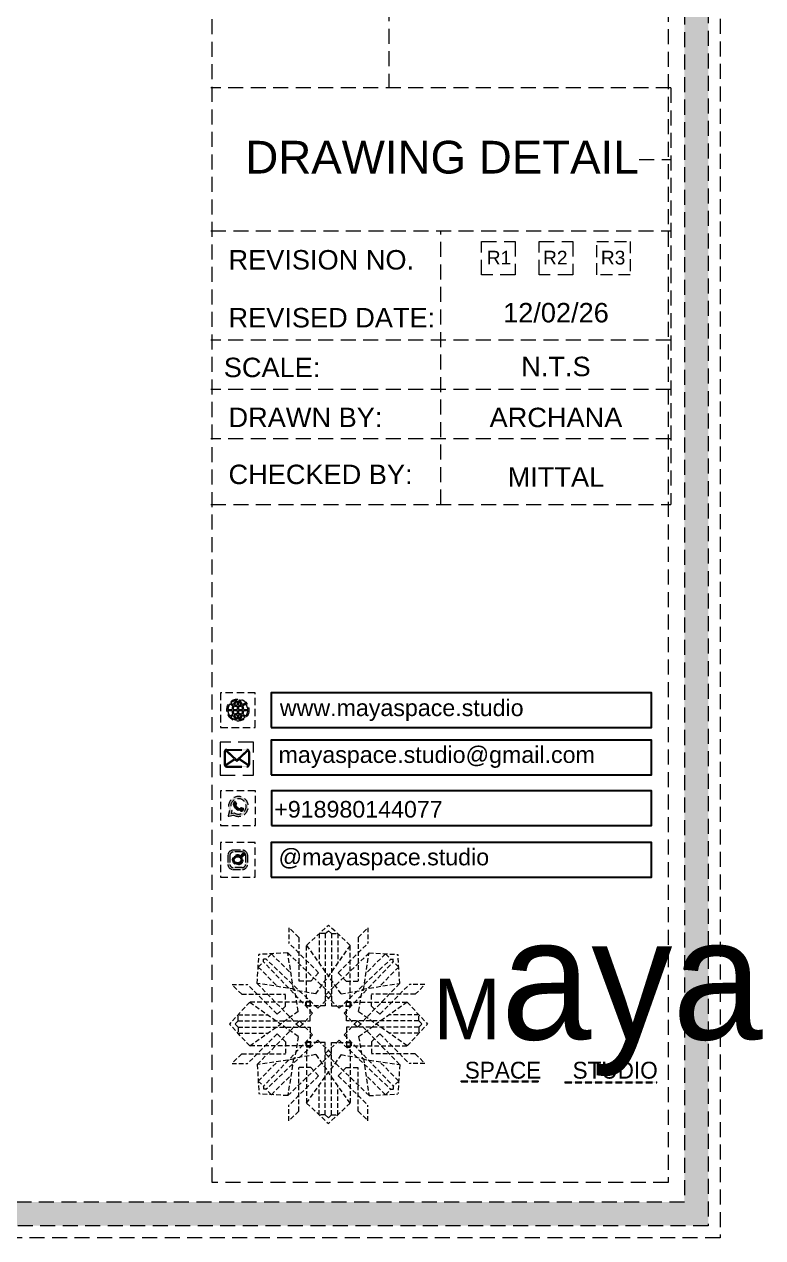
# Model space of a CAD drawing. Header units: millimetres. Extents: x 35877 to 3066687, y -650199 to -40525.
# Drawn here: x 147508.5 to 147557.7, y -179073.2 to -178992.4 of the extents above; entities that cross this region are included whole.
import ezdxf
from ezdxf.enums import TextEntityAlignment as Align

# ---------------------------------------------------------------- set-up
doc = ezdxf.new("R2010")
doc.units = ezdxf.units.MM
doc.header["$MEASUREMENT"] = 0
doc.linetypes.add('DASHEDX2', pattern=[1.5, 1, -0.5])
doc.layers.add('Dimension', color=10, linetype='DASHEDX2', lineweight=20)
doc.layers.add('NAME PLATE', color=7, linetype='Continuous', lineweight=25)
doc.styles.add('Arial', font='arial.ttf')
doc.styles.get("Standard").update_dxf_attribs({"font": 'arial.ttf', "height": 6})

# ---------------------------------------------------------------- blocks, each defined once
blk = doc.blocks.new('FSFSF')
at = {"color": 42, "lineweight": 5, "true_color": 0xe0ac11}
for p, q in [((28600.03, 143.51), (28600.03, 140.16)), ((28602.15, 141.41), (28600.03, 143.51)), ((28603.86, 139.69), (28608.58, 144.08)), ((28607.9, 142.22), (28606.58, 142.22)), ((28606.58, 142.22), (28606.58, 135.84)), ((28607.9, 142.22), (28608.58, 142.85)), ((28607.9, 142.22), (28607.9, 126.58)), ((28613.31, 139.69), (28608.58, 144.08)), ((28609.27, 142.22), (28608.59, 142.85)), ((28609.27, 142.22), (28609.27, 126.58)), ((28609.27, 142.22), (28610.59, 142.22)), ((28610.59, 142.22), (28610.59, 135.84)), ((28615.02, 141.41), (28617.14, 143.51)), ((28617.14, 143.51), (28617.14, 140.16)), ((28606.47, 133.76), (28600.03, 140.16)), ((28602.15, 141.41), (28602.15, 131.95)), ((28603.86, 126.58), (28603.86, 139.69)), ((28603.86, 139.69), (28608.58, 133.02)), ((28613.31, 139.69), (28608.59, 133.02)), ((28610.7, 133.76), (28617.14, 140.16)), ((28613.31, 126.58), (28613.31, 139.69)), ((28615.02, 141.41), (28615.02, 131.95)), ((28593.19, 131.45), (28593.54, 137.71)), ((28599.8, 138.06), (28593.54, 137.71)), ((28595.12, 136.69), (28594.53, 136.69)), ((28594.56, 136.12), (28594.56, 136.71)), ((28596.24, 137.86), (28595.12, 136.69)), ((28606.27, 126.08), (28595.12, 136.69)), ((28596.24, 137.86), (28600.47, 133.65)), ((28601.03, 130), (28599.8, 138.06)), ((28599.8, 138.05), (28608.58, 129.56)), ((28617.37, 138.05), (28608.59, 129.56)), ((28610.9, 126.08), (28622.05, 136.69)), ((28616.14, 130), (28617.37, 138.06)), ((28620.93, 137.86), (28616.7, 133.65)), ((28617.37, 138.06), (28623.63, 137.71)), ((28620.93, 137.86), (28622.05, 136.69)), ((28622.05, 136.69), (28622.64, 136.69)), ((28622.62, 136.12), (28622.62, 136.71)), ((28624, 131.45), (28623.65, 137.71)), ((28593.39, 135), (28594.56, 136.12)), ((28593.39, 135), (28597.6, 130.78)), ((28605.17, 124.98), (28594.56, 136.12)), ((28612.02, 124.98), (28622.62, 136.12)), ((28623.8, 135), (28619.59, 130.78)), ((28623.8, 135), (28622.62, 136.12)), ((28593.19, 131.45), (28601.69, 122.67)), ((28601.25, 130.22), (28593.19, 131.45)), ((28604.75, 131.95), (28602.15, 131.95)), ((28606.47, 133.76), (28604.75, 131.95)), ((28605.86, 129.18), (28608.58, 133.02)), ((28611.31, 129.18), (28608.59, 133.02)), ((28610.7, 133.76), (28612.42, 131.95)), ((28612.42, 131.95), (28615.02, 131.95)), ((28623.99, 131.45), (28615.5, 122.67)), ((28615.94, 130.22), (28624, 131.45)), ((28587.73, 131.22), (28591.08, 131.22)), ((28589.84, 129.1), (28587.73, 131.22)), ((28589.84, 129.1), (28599.29, 129.1)), ((28597.49, 124.78), (28591.08, 131.22)), ((28599.29, 126.5), (28599.29, 129.1)), ((28605.86, 129.18), (28601.03, 130)), ((28602.07, 125.39), (28601.25, 130.22)), ((28607.9, 128.92), (28608.58, 129.56)), ((28607.9, 128.92), (28608.58, 128.27)), ((28609.27, 128.92), (28608.59, 129.56)), ((28609.27, 128.92), (28608.59, 128.27)), ((28611.31, 129.18), (28616.14, 130)), ((28615.12, 125.39), (28615.94, 130.22)), ((28627.34, 129.1), (28617.89, 129.1)), ((28617.89, 126.5), (28617.89, 129.1)), ((28619.7, 124.78), (28626.1, 131.22)), ((28629.45, 131.22), (28626.1, 131.22)), ((28627.34, 129.1), (28629.45, 131.22)), ((28591.56, 127.39), (28587.17, 122.66)), ((28604.66, 127.39), (28591.56, 127.39)), ((28591.56, 127.39), (28598.23, 122.67)), ((28597.49, 124.78), (28599.29, 126.5)), ((28603.68, 126.54), (28603.68, 127.39)), ((28604.66, 126.54), (28603.68, 126.54)), ((28604.71, 127.57), (28603.86, 127.57)), ((28607.9, 126.58), (28603.86, 126.58)), ((28604.66, 123.35), (28604.66, 127.39)), ((28604.7, 126.58), (28604.71, 127.57)), ((28606.27, 126.08), (28608.58, 128.27)), ((28610.9, 126.08), (28608.59, 128.27)), ((28609.27, 126.58), (28613.31, 126.58)), ((28612.46, 126.58), (28612.46, 127.57)), ((28612.46, 127.57), (28613.31, 127.57)), ((28612.52, 123.35), (28612.52, 127.39)), ((28612.52, 127.39), (28625.63, 127.39)), ((28612.52, 126.54), (28613.51, 126.54)), ((28613.51, 126.54), (28613.51, 127.39)), ((28619.7, 124.78), (28617.89, 126.5)), ((28625.63, 127.39), (28618.96, 122.67)), ((28625.63, 127.39), (28630.02, 122.66)), ((28589.03, 123.35), (28589.03, 124.67)), ((28589.03, 124.67), (28595.4, 124.67)), ((28602.07, 125.39), (28598.23, 122.67)), ((28605.17, 124.98), (28602.97, 122.67)), ((28612.02, 124.98), (28614.21, 122.67)), ((28615.12, 125.39), (28618.96, 122.67)), ((28628.16, 124.67), (28621.78, 124.67)), ((28628.16, 123.35), (28628.16, 124.67)), ((28591.56, 117.94), (28587.17, 122.66)), ((28589.03, 123.35), (28588.4, 122.67)), ((28589.03, 121.98), (28588.4, 122.65)), ((28589.03, 123.35), (28604.66, 123.35)), ((28589.03, 121.98), (28604.66, 121.98)), ((28589.03, 121.98), (28589.03, 120.66)), ((28591.56, 117.94), (28598.23, 122.65)), ((28593.19, 113.88), (28601.69, 122.65)), ((28602.07, 119.94), (28598.23, 122.65)), ((28602.33, 123.35), (28601.69, 122.67)), ((28602.33, 121.98), (28601.69, 122.65)), ((28602.33, 123.35), (28602.97, 122.67)), ((28602.33, 121.98), (28602.97, 122.65)), ((28605.17, 120.35), (28602.97, 122.65)), ((28604.66, 121.98), (28604.66, 117.94)), ((28612.02, 120.35), (28614.21, 122.65)), ((28628.16, 123.35), (28612.52, 123.35)), ((28612.52, 121.98), (28612.52, 117.94)), ((28628.16, 121.98), (28612.52, 121.98)), ((28614.85, 123.35), (28614.21, 122.67)), ((28614.85, 121.98), (28614.21, 122.65)), ((28614.85, 123.35), (28615.5, 122.67)), ((28614.85, 121.98), (28615.5, 122.65)), ((28615.12, 119.94), (28618.96, 122.65)), ((28623.99, 113.88), (28615.5, 122.65)), ((28625.63, 117.94), (28618.96, 122.65)), ((28625.63, 117.94), (28630.02, 122.66)), ((28628.16, 123.35), (28628.78, 122.67)), ((28628.16, 121.98), (28628.78, 122.65)), ((28628.16, 121.98), (28628.16, 120.66)), ((28589.03, 120.66), (28595.4, 120.66)), ((28597.49, 120.54), (28591.08, 114.11)), ((28605.17, 120.35), (28594.56, 109.2)), ((28606.27, 119.15), (28595.12, 108.54)), ((28597.49, 120.54), (28599.29, 118.83)), ((28599.29, 118.83), (28599.29, 116.23)), ((28602.07, 119.94), (28601.25, 115.1)), ((28604.66, 118.78), (28603.68, 118.78)), ((28603.68, 118.78), (28603.68, 117.94)), ((28607.9, 118.65), (28603.86, 118.65)), ((28603.86, 118.65), (28603.86, 105.54)), ((28604.7, 118.65), (28604.71, 117.66)), ((28606.27, 119.15), (28608.58, 116.96)), ((28607.9, 103.01), (28607.9, 118.65)), ((28610.9, 119.15), (28608.59, 116.96)), ((28609.27, 118.65), (28613.31, 118.65)), ((28609.27, 103.01), (28609.27, 118.65)), ((28610.9, 119.15), (28622.05, 108.54)), ((28612.02, 120.35), (28622.62, 109.2)), ((28612.46, 118.65), (28612.46, 117.66)), ((28612.52, 118.78), (28613.51, 118.78)), ((28613.31, 118.65), (28613.31, 105.54)), ((28613.51, 118.78), (28613.51, 117.94)), ((28615.12, 119.94), (28615.94, 115.1)), ((28619.7, 120.54), (28617.89, 118.83)), ((28617.89, 118.83), (28617.89, 116.23)), ((28619.7, 120.54), (28626.1, 114.11)), ((28628.16, 120.66), (28621.78, 120.66)), ((28589.84, 116.23), (28587.73, 114.11)), ((28589.84, 116.23), (28599.29, 116.23)), ((28604.66, 117.94), (28591.56, 117.94)), ((28599.8, 107.17), (28608.58, 115.67)), ((28605.86, 116.05), (28601.03, 115.23)), ((28604.71, 117.66), (28603.86, 117.66)), ((28605.86, 116.05), (28608.58, 112.21)), ((28607.9, 116.31), (28608.58, 116.96)), ((28607.9, 116.31), (28608.58, 115.67)), ((28609.27, 116.31), (28608.59, 116.96)), ((28609.27, 116.31), (28608.59, 115.67)), ((28611.31, 116.05), (28608.59, 112.21)), ((28617.37, 107.17), (28608.59, 115.67)), ((28611.31, 116.05), (28616.14, 115.23)), ((28612.46, 117.66), (28613.31, 117.66)), ((28612.52, 117.94), (28625.63, 117.94)), ((28627.34, 116.23), (28617.89, 116.23)), ((28627.34, 116.23), (28629.45, 114.11)), ((28587.73, 114.11), (28591.08, 114.11)), ((28601.25, 115.1), (28593.19, 113.87)), ((28593.19, 113.87), (28593.54, 107.62)), ((28593.39, 110.32), (28597.6, 114.55)), ((28601.03, 115.23), (28599.8, 107.17)), ((28602.15, 103.82), (28602.15, 113.27)), ((28604.75, 113.27), (28602.15, 113.27)), ((28606.47, 111.47), (28604.75, 113.27)), ((28610.7, 111.47), (28612.42, 113.27)), ((28612.42, 113.27), (28615.02, 113.27)), ((28615.02, 103.82), (28615.02, 113.27)), ((28615.94, 115.1), (28624, 113.87)), ((28616.14, 115.23), (28617.37, 107.17)), ((28623.8, 110.32), (28619.59, 114.55)), ((28624, 113.87), (28623.65, 107.62)), ((28629.45, 114.11), (28626.1, 114.11)), ((28593.39, 110.32), (28594.56, 109.2)), ((28596.24, 107.37), (28600.47, 111.58)), ((28606.47, 111.47), (28600.03, 105.07)), ((28603.86, 105.54), (28608.58, 112.21)), ((28613.31, 105.54), (28608.59, 112.21)), ((28610.7, 111.47), (28617.14, 105.07)), ((28620.93, 107.37), (28616.7, 111.58)), ((28623.8, 110.32), (28622.62, 109.2)), ((28595.12, 108.54), (28594.53, 108.54)), ((28594.56, 109.2), (28594.56, 108.61)), ((28596.24, 107.37), (28595.12, 108.54)), ((28606.58, 103.01), (28606.58, 109.38)), ((28610.59, 103.01), (28610.59, 109.38)), ((28620.93, 107.37), (28622.05, 108.54)), ((28622.05, 108.54), (28622.64, 108.54)), ((28622.62, 109.2), (28622.62, 108.61)), ((28599.8, 107.17), (28593.54, 107.52)), ((28600.03, 101.71), (28600.03, 105.07)), ((28603.86, 105.54), (28608.58, 101.15)), ((28613.31, 105.54), (28608.58, 101.15)), ((28617.14, 101.71), (28617.14, 105.07)), ((28617.37, 107.17), (28623.63, 107.52)), ((28602.15, 103.82), (28600.03, 101.71)), ((28607.9, 103.01), (28606.58, 103.01)), ((28607.9, 103.01), (28608.58, 102.38)), ((28609.27, 103.01), (28608.59, 102.38)), ((28609.27, 103.01), (28610.59, 103.01)), ((28615.02, 103.82), (28617.14, 101.71))]:
    blk.add_line(p, q, dxfattribs=at)
blk = doc.blocks.new('hgwg')
at = {"layer": 'Dimension', "true_color": 0xd39e00}
h = blk.add_hatch(color=42, dxfattribs=at)
h.dxf.hatch_style = 1
h.paths.add_polyline_path([(27505.71, 45.05), (27494.27, 45.05), (27494.27, 44.9), (27505.71, 44.9)])
h = blk.add_hatch(color=42, dxfattribs=at)
h.dxf.hatch_style = 1
h.paths.add_polyline_path([(27523.3, 44.9), (27509.68, 44.9), (27509.68, 44.75), (27523.3, 44.75)])
at = {"layer": 'Dimension', "color": 42, "true_color": 0xd39e00}
for p, q in [((27494.27, 45.05), (27505.71, 45.05)), ((27494.27, 44.9), (27494.27, 45.05)), ((27505.71, 45.05), (27505.71, 44.9)), ((27494.27, 44.9), (27505.71, 44.9)), ((27509.68, 44.9), (27523.3, 44.9)), ((27509.68, 44.9), (27509.68, 44.75)), ((27509.68, 44.75), (27523.3, 44.75)), ((27523.3, 44.75), (27523.3, 44.9))]:
    blk.add_line(p, q, dxfattribs=at)
at = {"layer": 'Dimension', "color": 42, "true_color": 0xd39e00, "attachment_point": 1}
for s, width, insert, char_height in [('{\\fCinzel|b0|i0|c0|p2;\\H1.5x;M\\fAmsterdam One|b0|i0|c0|p2;\\H2x;aya}', 85.3277, (27490.17, 69.17), 6), ('{\\fCinzel|b0|i0|c0|p0;SPACE     STUDIO}', 66.129, (27494.83, 47.86), 2.5)]:
    blk.add_mtext_dynamic_manual_height_columns(s, width=width, gutter_width=30, heights=[0], dxfattribs=dict(at, insert=insert, char_height=char_height))
blk = doc.blocks.new('aggerg')
at = {"layer": 'Dimension', "color": 42, "true_color": 0xd39e00}
blk.add_lwpolyline([(-1.41, 1.41), (1.41, 1.41), (1.41, -1.41), (-1.41, -1.41)], close=True, dxfattribs=at)
at = {"layer": 'NAME PLATE', "lineweight": 0, "insert": (-0.03, 0.62), "char_height": 1.151, "width": 2.2458, "attachment_point": 2, "style": 'Arial'}
blk.add_mtext('R3', dxfattribs=at)
blk = doc.blocks.new('QEGW4TG')
at = {"layer": 'Dimension', "true_color": 0x000000}
h = blk.add_hatch(color=18, dxfattribs=at)
h.dxf.hatch_style = 1
h.paths.add_polyline_path([(2.69, 1.93, 0.170513), (2.95, 1.97, 0.190337), (3.11, 2.18, 0.316231), (3.07, 2.28), (2.79, 2.37, 0.273721), (2.69, 2.34, 0.040749), (2.63, 2.27, -0.441282), (2.53, 2.25, -0.11828), (2.06, 2.64, -0.441282), (2.07, 2.74, 0.040749), (2.13, 2.81, 0.290083), (2.14, 2.92), (2.01, 3.18, 0.316231), (1.91, 3.2, 0.190337), (1.73, 3, 0.170513), (1.72, 2.74, 0.252784)], flags=0)
h.paths.add_polyline_path([(1.19, 1.98), (1.03, 1.3, 0.550912), (1.11, 1.23), (1.75, 1.39, 6.344125)])
h.paths.add_polyline_path([(1.81, 1.7), (1.4, 1.6), (1.5, 2.03, -9.071339)], flags=16)
h.paths.add_polyline_path([(3.11, 2.16, -0.17811), (2.95, 1.97, -0.170513), (2.69, 1.93, -0.252784), (1.72, 2.74, -0.170513), (1.73, 3, -0.17811), (1.89, 3.19, -0.370089), (2.01, 3.18), (2.14, 2.92, -0.307185), (2.13, 2.8, -0.041087), (2.06, 2.73, 0.321676), (2.05, 2.65, 0.126524), (2.55, 2.24, 0.312216), (2.62, 2.26, -0.041087), (2.68, 2.34, -0.290673), (2.79, 2.37), (3.07, 2.28, -0.370089)], flags=0)
h = blk.add_hatch(color=18, dxfattribs=at)
h.dxf.hatch_style = 1
h.paths.add_polyline_path([(2.79, 2.37, 0.273721), (2.69, 2.34, 0.040749), (2.63, 2.27, -0.441282), (2.53, 2.25, -0.11828), (2.06, 2.64, -0.441282), (2.07, 2.74, 0.040749), (2.13, 2.81, 0.290083), (2.14, 2.92), (2.01, 3.18, 0.316231), (1.91, 3.2, 0.190337), (1.73, 3, 0.170513), (1.72, 2.74, 0.252784), (2.69, 1.93, 0.170513), (2.95, 1.97, 0.190337), (3.11, 2.18, 0.316231), (3.07, 2.28)])
for p, q in [((1.19, 1.98), (1.03, 1.3)), ((1.5, 2.03), (1.4, 1.6)), ((1.4, 1.6), (1.81, 1.7)), ((2.01, 3.18), (2.14, 2.92)), ((3.07, 2.28), (2.8, 2.36)), ((1.1, 1.23), (1.75, 1.39))]:
    blk.add_line(p, q)
blk.add_lwpolyline([(0, 0), (4.68, 0), (4.68, 4.68), (0, 4.68)], close=True)
for centre, radius, start, end in [((2.39, 2.56), 1.34, 241.4727, 205.6422), ((2.39, 2.56), 1.04, 235.9962, 210.8333), ((2.09, 2.87), 0.39, 159.7007, 198.4072), ((2.96, 3.23), 1.33, 201.4218, 258.1669), ((2.07, 2.87), 0.364, 118.9685, 159.3648), ((1.94, 3.12), 0.0896, 41.8985, 123.1344), ((2.11, 2.68), 0.066, 135.9932, 224.8892), ((1.67, 3.16), 0.586, 312.4617, 321.8728), ((3.12, 3.42), 1.31, 216.5455, 243.5279), ((2.05, 2.87), 0.104, 320.3924, 28.6971), ((2.57, 2.3), 0.066, 234.2482, 323.1441), ((3.11, 1.94), 0.586, 137.2645, 146.6756), ((2.76, 2.27), 0.104, 70.4402, 138.745), ((2.75, 2.31), 0.39, 260.7301, 299.4366), ((2.76, 2.29), 0.364, 299.7725, 340.1688), ((3.03, 2.2), 0.0896, 336.0029, 57.2388), ((1.09, 1.29), 0.0598, 164.8483, 282.1458)]:
    blk.add_arc(centre, radius, start, end)
blk = doc.blocks.new('ASGERG')
at = {"layer": 'Dimension', "true_color": 0x000000}
h = blk.add_hatch(color=18, dxfattribs=at)
h.dxf.hatch_style = 1
h.paths.add_polyline_path([(0.99, 1.7, 0.353872), (1.69, 1.03), (2.96, 1.03, 0.353872), (3.66, 1.7), (3.66, 2.99, 0.353872), (2.96, 3.67), (1.69, 3.67, 0.353872), (0.99, 2.99)])
h.paths.add_polyline_path([(1.27, 2.97, -0.353872), (1.72, 3.4), (2.94, 3.4, -0.353872), (3.38, 2.97), (3.38, 1.72, -0.353872), (2.94, 1.3), (1.72, 1.3, -0.353872), (1.27, 1.72)], flags=16)
h.paths.add_polyline_path([(3.02, 2.35, -1), (1.64, 2.35, -1)], flags=0)
h.paths.add_polyline_path([(2.74, 2.35, -1), (1.92, 2.35, -1)], flags=0)
h.paths.add_polyline_path([(2.86, 3.02, -1), (3.19, 3.02, -1)], flags=0)
h.paths.add_polyline_path([(1.64, 2.35, 1), (3.02, 2.35, 1)], flags=0)
h = blk.add_hatch(color=18, dxfattribs=at)
h.dxf.hatch_style = 1
h.paths.add_polyline_path([(1.64, 2.35, 1), (3.02, 2.35, 1)])
h.paths.add_polyline_path([(2.74, 2.35, -1), (1.92, 2.35, -1)], flags=16)
h = blk.add_hatch(color=18, dxfattribs=at)
h.dxf.hatch_style = 1
h.paths.add_polyline_path([(3.19, 3.02, 1), (2.86, 3.02, 1)])
for p, q in [((1.69, 3.67), (2.96, 3.67)), ((2.94, 3.4), (1.72, 3.4)), ((0.99, 2.99), (0.99, 1.7)), ((1.27, 2.97), (1.27, 1.72)), ((3.38, 2.97), (3.38, 1.72)), ((3.66, 2.99), (3.66, 1.7)), ((1.69, 1.03), (2.96, 1.03)), ((2.94, 1.3), (1.72, 1.3))]:
    blk.add_line(p, q)
blk.add_lwpolyline([(0, 0), (4.68, 0), (4.68, 4.68), (0, 4.68)], close=True)
for centre, radius in [((2.33, 2.35), 0.694), ((2.33, 2.35), 0.414), ((3.02, 3.02), 0.168)]:
    blk.add_circle(centre, radius)
for centre, radius, start, end in [((1.76, 2.89), 0.778, 94.8631, 172.8127), ((1.76, 2.91), 0.491, 94.8631, 172.8127), ((2.9, 2.91), 0.491, 7.1873, 85.1369), ((2.89, 2.89), 0.778, 7.1873, 85.1369), ((1.76, 1.8), 0.778, 187.1873, 265.1369), ((1.76, 1.78), 0.491, 187.1873, 265.1369), ((2.9, 1.78), 0.491, 274.8631, 352.8127), ((2.89, 1.8), 0.778, 274.8631, 352.8127)]:
    blk.add_arc(centre, radius, start, end)
blk = doc.blocks.new('DTGWEGEARG')
at = {"layer": 'Dimension', "true_color": 0x000000}
h = blk.add_hatch(color=18, dxfattribs=at)
h.dxf.hatch_style = 1
h.paths.add_polyline_path([(3.83, 2.34, 1), (0.85, 2.34, 1)])
h.paths.add_polyline_path([(2.51, 1.01, 0.105795), (2.96, 1.58, -0.055205), (3.3, 1.41, -0.169822)], flags=16)
h.paths.add_polyline_path([(2.41, 1.12), (2.41, 1.69, -0.058279), (2.81, 1.63, -0.103353)], flags=16)
h.paths.add_polyline_path([(2.26, 1.13, -0.101741), (1.87, 1.63, -0.057171), (2.26, 1.69)], flags=16)
h.paths.add_polyline_path([(2.17, 1.01, -0.169822), (1.38, 1.41, -0.055205), (1.72, 1.58, 0.105795)], flags=16)
h.paths.add_polyline_path([(3.02, 1.72, 0.081336), (3.13, 2.27), (3.68, 2.27, -0.152069), (3.4, 1.52, 0.05687)], flags=16)
h.paths.add_polyline_path([(2.87, 1.77, 0.061945), (2.41, 1.84), (2.41, 2.27), (2.98, 2.27, -0.081344)], flags=16)
h.paths.add_polyline_path([(2.26, 1.84, 0.060923), (1.8, 1.77, -0.081344), (1.7, 2.27), (2.26, 2.27)], flags=16)
h.paths.add_polyline_path([(1.66, 1.72, 0.05687), (1.28, 1.52, -0.152069), (1, 2.27), (1.55, 2.27, 0.081336)], flags=16)
h.paths.add_polyline_path([(2.41, 2.42), (2.41, 2.83, 0.061945), (2.87, 2.91, -0.080009), (2.98, 2.42)], flags=16)
h.paths.add_polyline_path([(3.13, 2.42, 0.080116), (3.02, 2.96, 0.05687), (3.4, 3.16, 0.028258), (3.3, 3.27, -0.055205), (2.96, 3.1, 0.105795), (2.51, 3.67, -0.36029), (3.68, 2.42)], flags=16)
h.paths.add_polyline_path([(2.26, 2.42), (1.7, 2.42, -0.080009), (1.8, 2.91, 0.060923), (2.26, 2.84)], flags=16)
h.paths.add_polyline_path([(1.55, 2.42), (1, 2.42, -0.150466), (1.28, 3.16, 0.05687), (1.66, 2.96, 0.080116)], flags=16)
h.paths.add_polyline_path([(2.41, 2.98), (2.41, 3.56, -0.103353), (2.81, 3.05, -0.058279)], flags=16)
h.paths.add_polyline_path([(2.26, 2.99, -0.057171), (1.87, 3.05, -0.101741), (2.26, 3.55)], flags=16)
h.paths.add_polyline_path([(1.72, 3.1, -0.055205), (1.38, 3.27, -0.169822), (2.17, 3.67, 0.105795)], flags=16)
blk.add_lwpolyline([(0, 0), (4.68, 0), (4.68, 4.68), (0, 4.68)], close=True)
at = {"layer": 'Dimension', "color": 18, "true_color": 0x000000}
for p, q in [((2.26, 3.55), (2.26, 2.99)), ((2.41, 3.56), (2.41, 2.98)), ((1, 2.42), (1.55, 2.42)), ((1, 2.27), (1.55, 2.27)), ((1.7, 2.42), (2.26, 2.42)), ((1.7, 2.27), (2.26, 2.27)), ((2.26, 2.84), (2.26, 2.42)), ((2.26, 2.27), (2.26, 1.84)), ((2.26, 1.69), (2.26, 1.13)), ((2.41, 2.83), (2.41, 2.42)), ((2.41, 2.42), (2.98, 2.42)), ((2.41, 2.27), (2.98, 2.27)), ((2.41, 2.27), (2.41, 1.84)), ((2.41, 1.69), (2.41, 1.12)), ((3.13, 2.42), (3.68, 2.42)), ((3.13, 2.27), (3.68, 2.27))]:
    blk.add_line(p, q, dxfattribs=at)
blk.add_circle((2.34, 2.34), 1.49, dxfattribs=at)
for centre, radius, start, end in [((2.34, 2.34), 1.34, 97.3549, 135.9073), ((2.34, 4.74), 1.75, 236.7417, 249.3811), ((3.28, 2.34), 1.73, 129.9301, 154.0867), ((3.28, 2.34), 1.58, 130.1073, 153.3446), ((1.4, 2.34), 1.58, 26.6554, 50.2584), ((2.34, 2.34), 1.34, 3.3907, 82.6451), ((1.4, 2.34), 1.73, 25.9133, 50.0699), ((2.34, 4.74), 1.75, 290.6189, 303.2583), ((2.34, 2.34), 1.34, 142.3819, 176.6093), ((2.34, 2.34), 1.34, 183.0315, 217.6181), ((2.34, 4.74), 1.9, 236.1399, 249.1595), ((2.34, -0.06), 1.9, 110.8405, 123.8601), ((3.28, 2.34), 1.73, 159.0567, 177.3789), ((3.28, 2.34), 1.73, 182.3435, 200.9433), ((3.28, 2.34), 1.58, 158.8325, 177.1302), ((3.28, 2.34), 1.58, 182.5658, 201.1675), ((2.34, 4.74), 1.9, 253.6799, 267.6253), ((2.34, -0.06), 1.9, 92.3747, 106.3201), ((2.34, 4.74), 1.75, 254.3336, 267.422), ((2.34, -0.06), 1.75, 92.578, 105.6664), ((2.34, 4.74), 1.75, 272.3248, 285.6664), ((2.34, 4.74), 1.9, 272.1415, 286.3201), ((2.34, -0.06), 1.9, 73.6799, 87.8585), ((2.34, -0.06), 1.75, 74.3336, 87.6752), ((1.4, 2.34), 1.58, 2.8698, 21.1675), ((1.4, 2.34), 1.58, 338.8325, 357.4342), ((2.34, 4.74), 1.9, 290.8405, 303.8601), ((1.4, 2.34), 1.73, 2.6211, 20.9433), ((1.4, 2.34), 1.73, 339.0567, 357.6565), ((2.34, -0.06), 1.9, 56.1399, 69.1595), ((2.34, 2.34), 1.34, 322.3819, 356.9685), ((2.34, -0.06), 1.75, 110.6189, 123.2583), ((2.34, 2.34), 1.34, 224.0927, 262.6451), ((3.28, 2.34), 1.73, 205.9133, 230.0699), ((3.28, 2.34), 1.58, 206.6554, 229.8927), ((1.4, 2.34), 1.58, 309.7416, 333.3446), ((1.4, 2.34), 1.73, 309.9301, 334.0867), ((2.34, 2.34), 1.34, 277.3549, 315.9073), ((2.34, -0.06), 1.75, 56.7417, 69.3811)]:
    blk.add_arc(centre, radius, start, end, dxfattribs=at)

msp = doc.modelspace()

# ---------------------------------------------------------------- hatches: boundary and pattern name
at = {"layer": 'Dimension', "true_color": 0xd39e00, "transparency": 33554687}
h = msp.add_hatch(color=42, dxfattribs=at)
h.paths.add_polyline_path([(147327.9699, -179072.4431), (147554.0385, -179072.4431), (147554.0385, -178913.319), (147327.9699, -178913.319)])
h.paths.add_polyline_path([(147329.5565, -179070.8565), (147552.4519, -179070.8565), (147552.4519, -178914.9056), (147329.5565, -178914.9056)], flags=16)
at = {"layer": 'Dimension', "true_color": 0x000000, "transparency": 33554687}
h = msp.add_hatch(color=18, dxfattribs=at)
h.dxf.hatch_style = 1
h.paths.add_polyline_path([(147523.3079, -179041.8739, 0.4142136), (147523.4764, -179041.7054), (147523.4764, -179040.8631, 0.4142136), (147523.3079, -179040.6947), (147521.9696, -179040.6947, 0.4142136), (147521.8011, -179040.8631), (147521.8011, -179041.7054, 0.4142136), (147521.9696, -179041.8739)])
h.paths.add_polyline_path([(147522.763, -179041.3664), (147523.3824, -179041.7799, -0.1989124), (147523.3079, -179041.8107), (147521.9696, -179041.8107, -0.1989124), (147521.8951, -179041.7799), (147522.5145, -179041.3664), (147522.6387, -179041.4826)], flags=16)
h.paths.add_polyline_path([(147522.6387, -179041.3961), (147521.9575, -179040.7585, -0.0287833), (147521.9696, -179040.7578), (147523.3079, -179040.7578, -0.0287833), (147523.32, -179040.7585)], flags=16)
h.paths.add_polyline_path([(147522.8103, -179041.322), (147523.3813, -179040.7877, -0.2024819), (147523.4132, -179040.8631), (147523.4132, -179041.7054, -0.043076), (147523.4116, -179041.7235)], flags=16)
h.paths.add_polyline_path([(147522.4671, -179041.322), (147521.8658, -179041.7235, -0.043076), (147521.8643, -179041.7054), (147521.8643, -179040.8631, -0.2024819), (147521.8961, -179040.7877)], flags=16)

# ---------------------------------------------------------------- linework, layer by layer
at = {"color": 18, "true_color": 0x000000, "transparency": 33554687, "elevation": 0.1188}
for points in [[(147524.9338, -179039.2354), (147550.2645, -179039.2354), (147550.2645, -179036.9203), (147524.9338, -179036.9203)], [(147524.9338, -179042.3953), (147550.2645, -179042.3953), (147550.2645, -179040.0802), (147524.9338, -179040.0802)], [(147524.9455, -179045.7659), (147550.2645, -179045.7659), (147550.2645, -179043.4507), (147524.9455, -179043.4507)], [(147524.9338, -179049.2169), (147550.2645, -179049.2169), (147550.2645, -179046.9018), (147524.9338, -179046.9018)]]:
    msp.add_lwpolyline(points, close=True, dxfattribs=at)
at = {"layer": 'Dimension', "color": 42, "true_color": 0xd39e00, "transparency": 33554687}
for p, q in [((147532.7539, -178979.183, 0.1188), (147532.7539, -178996.6222, 0.1188)), ((147551.5618, -178996.6222, 0.1188), (147520.9069, -178996.6222, 0.1188)), ((147551.5618, -178996.6222, 0.1188), (147551.5618, -179024.3876, 0.1188)), ((147549.4473, -179001.382, 0.1188), (147551.5618, -179001.382, 0.1188)), ((147520.9069, -179006.1418, 0.1188), (147551.5618, -179006.1418, 0.1188)), ((147536.2343, -179024.3876, 0.1188), (147536.2343, -179006.1418, 0.1188)), ((147551.5618, -179013.4401, 0.1188), (147520.9069, -179013.4401, 0.1188)), ((147551.5618, -179016.727, 0.1188), (147520.9069, -179016.727, 0.1188)), ((147551.5618, -179020.014, 0.1188), (147520.9069, -179020.014, 0.1188)), ((147520.9069, -179024.3876, 0.1188), (147551.5618, -179024.3876, 0.1188))]:
    msp.add_line(p, q, dxfattribs=at)
at = {"layer": 'Dimension', "color": 18, "true_color": 0x000000, "transparency": 33554687}
for p, q in [((147521.9575, -179040.7585, 0.1188), (147522.6387, -179041.3961, 0.1188)), ((147521.9696, -179040.6947, 0.1188), (147523.3079, -179040.6947, 0.1188)), ((147521.9696, -179040.7578, 0.1188), (147523.3079, -179040.7578, 0.1188)), ((147522.6387, -179041.3961, 0.1188), (147523.32, -179040.7585, 0.1188)), ((147521.8011, -179040.8631, 0.1188), (147521.8011, -179041.7054, 0.1188)), ((147521.8643, -179040.8631, 0.1188), (147521.8643, -179041.7054, 0.1188)), ((147521.8658, -179041.7235, 0.1188), (147522.4671, -179041.322, 0.1188)), ((147521.8951, -179041.7799, 0.1188), (147522.5145, -179041.3664, 0.1188)), ((147521.8961, -179040.7877, 0.1188), (147522.4671, -179041.322, 0.1188)), ((147522.5145, -179041.3664, 0.1188), (147522.6387, -179041.4826, 0.1188)), ((147522.6387, -179041.4826, 0.1188), (147522.763, -179041.3664, 0.1188)), ((147523.3824, -179041.7799, 0.1188), (147522.763, -179041.3664, 0.1188)), ((147522.8103, -179041.322, 0.1188), (147523.3813, -179040.7877, 0.1188)), ((147523.4116, -179041.7235, 0.1188), (147522.8103, -179041.322, 0.1188)), ((147523.4132, -179040.8631, 0.1188), (147523.4132, -179041.7054, 0.1188)), ((147523.4764, -179040.8631, 0.1188), (147523.4764, -179041.7054, 0.1188)), ((147521.9696, -179041.8107, 0.1188), (147523.3079, -179041.8107, 0.1188)), ((147521.9696, -179041.8739, 0.1188), (147523.3079, -179041.8739, 0.1188))]:
    msp.add_line(p, q, dxfattribs=at)
at = {"layer": 'Dimension', "color": 42, "true_color": 0xd39e00, "transparency": 33554687, "elevation": 0.1188}
for points in [[(147327.1766, -178912.5257), (147554.8318, -178912.5257), (147554.8318, -179073.2364), (147327.1766, -179073.2364)], [(147327.9699, -178913.319), (147554.0385, -178913.319), (147554.0385, -179072.4431), (147327.9699, -179072.4431)], [(147329.5565, -178914.9056), (147552.4519, -178914.9056), (147552.4519, -179070.8565), (147329.5565, -179070.8565)], [(147521.0008, -179069.5507), (147521.0008, -178916.2114), (147551.3778, -178916.2114), (147551.3778, -179069.5507)], [(147538.9477, -179006.8479), (147541.1847, -179006.8479), (147541.1847, -179009.0848), (147538.9477, -179009.0848)], [(147542.7796, -179006.8479), (147545.0165, -179006.8479), (147545.0165, -179009.0848), (147542.7796, -179009.0848)]]:
    msp.add_lwpolyline(points, close=True, dxfattribs=at)
at = {"layer": 'Dimension', "transparency": 33554687, "elevation": 0.1188}
msp.add_lwpolyline([(147521.5367, -179042.4127), (147523.7384, -179042.4127), (147523.7384, -179040.211), (147521.5367, -179040.211)], close=True, dxfattribs=at)
at = {"layer": 'Dimension', "color": 18, "true_color": 0x000000, "transparency": 33554687}
for centre, radius, start, end in [((147521.9696, -179040.8631, 0.1188), 0.1685, 90, 180), ((147521.9696, -179040.8631, 0.1188), 0.1053, 90, 96.594811), ((147523.3079, -179040.8631, 0.1188), 0.1685, 0, 90), ((147523.3079, -179040.8631, 0.1188), 0.1053, 83.405189, 90), ((147521.9696, -179040.8631, 0.1188), 0.1053, 134.21354, 180), ((147523.3079, -179040.8631, 0.1188), 0.1053, 0, 45.78646), ((147521.9696, -179041.7054, 0.1188), 0.1685, 180, 270), ((147521.9696, -179041.7054, 0.1188), 0.1053, 180, 189.86619), ((147521.9696, -179041.7054, 0.1188), 0.1053, 224.999954, 270), ((147523.3079, -179041.7054, 0.1188), 0.1685, 270, 0), ((147523.3079, -179041.7054, 0.1188), 0.1053, 270, 315.000046), ((147523.3079, -179041.7054, 0.1188), 0.1053, 350.13381, 0)]:
    msp.add_arc(centre, radius, start, end, dxfattribs=at)

# ---------------------------------------------------------------- block references
at = {"layer": 'Dimension', "transparency": 33554687, "xscale": 0.494913485454707, "yscale": 0.494913485454707, "zscale": 0.494913485454707}
msp.add_blockref('DTGWEGEARG', (147521.5488, -179039.2354, 0.1188), dxfattribs=at)
at = {"layer": 'Dimension', "color": 42, "true_color": 0xd39e00, "transparency": 33554687}
for name, p, xscale, yscale, zscale in [('QEGW4TG', (147521.5606, -179045.7659, 0.1188), 0.494913485454707, 0.494913485454707, 0.494913485454707), ('ASGERG', (147521.5488, -179049.2169, 0.1188), 0.494913485454707, 0.494913485454707, 0.494913485454707), ('FSFSF', (138720.1529, -179096.7648, 0.1188), 0.3079001577598833, 0.3079001577598833, 0.3079001577598833), ('hgwg', (135183.5346, -179083.0177, 0.1188), 0.4493313996235164, 0.4493313996235164, 0.4493313996235164)]:
    msp.add_blockref(name, p, dxfattribs=dict(at, xscale=xscale, yscale=yscale, zscale=zscale))
at = {"layer": 'NAME PLATE', "transparency": 33554687, "xscale": 0.7932967254320814, "yscale": 0.7932967254320814, "zscale": 0.7932967254320814}
msp.add_blockref('aggerg', (147547.7299, -179007.9663, 0.1188), dxfattribs=at)

# ---------------------------------------------------------------- texts
at = {"color": 18, "true_color": 0x000000, "transparency": 33554687, "char_height": 1.106608, "attachment_point": 1}
for s, width, gutter_width, insert in [('www.mayaspace.studio', 7.431378, 6.2162, (147525.5052, -179037.3724, 0.1188)), ('mayaspace.studio@gmail.com', 4.636209, 3.8781, (147525.417, -179040.4942, 0.1188)), ('+918980144077', 18.079052, 3.8781, (147525.1307, -179044.1345, 0.1188)), ('@mayaspace.studio', 4.636209, 3.8781, (147525.417, -179047.3158, 0.1188))]:
    msp.add_mtext_dynamic_manual_height_columns(s, width=width, gutter_width=gutter_width, heights=[0], dxfattribs=dict(at, insert=insert))
at = {"layer": 'NAME PLATE', "transparency": 33554687, "style": 'Arial'}
for s, height, p in [('DRAWING DETAIL', 2.17877, (147536.3062, -179002.3271, 0.1188)), ('REVISION NO.', 1.294857, (147528.2649, -179008.7224, 0.1188)), ('REVISED DATE: ', 1.294857, (147529.2201, -179012.5831, 0.1188)), ('SCALE:', 1.29486, (147524.9861, -179015.8948, 0.1188)), ('DRAWN BY:', 1.29486, (147527.209, -179019.2222, 0.1188)), ('ARCHANA', 1.29486, (147543.8981, -179019.2272, 0.1188)), ('CHECKED BY:', 1.294857, (147528.215, -179023.0209, 0.1188)), ('MITTAL', 1.29486, (147543.8981, -179023.1929, 0.1188))]:
    msp.add_text(s, height=height, dxfattribs=at).set_placement(p, align=Align.CENTER)
for s, p in [('R1', (147539.2906, -179008.3879, 0.1188)), ('R2', (147543.039, -179008.3879, 0.1188))]:
    msp.add_text(s, height=0.91282, dxfattribs=at).set_placement(p)
at = {"layer": 'NAME PLATE', "lineweight": 0, "transparency": 33554687, "char_height": 1.29486, "attachment_point": 2, "style": 'Arial'}
for s, insert, width in [('12/02/26', (147543.8981, -179010.9508, 0.1188), 11.221437), ('N.T.S', (147543.8981, -179014.5352, 0.1188), 2.527211)]:
    msp.add_mtext(s, dxfattribs=dict(at, insert=insert, width=width))

doc.saveas('drawing.dxf')
